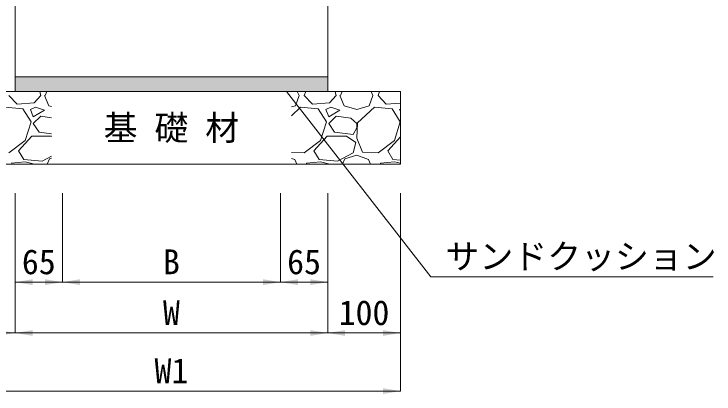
# Model space of a CAD drawing. Units: millimetres at full size. Extents: x 87398 to 114821, y -118528 to -105583.
# Drawn here: x 93821 to 94784, y -108517 to -107994 of the extents above; entities that cross this region are included whole.
import ezdxf
from ezdxf.enums import TextEntityAlignment as Align

# ---------------------------------------------------------------- set-up
doc = ezdxf.new("R2010")
doc.units = ezdxf.units.MM
doc.header["$LTSCALE"] = 25
doc.layers.add('ハッチング_モルタル', color=30, linetype='Continuous')
doc.layers.add('文字', color=41, linetype='Continuous')
for name, color, linetype, lineweight in [('ハッチング_基礎', 150, 'Continuous', 9), ('寸法線', 7, 'Continuous', 13), ('引出線', 4, 'Continuous', 13), ('本体', 2, 'Continuous', 9), ('舗装・基礎', 3, 'Continuous', 13)]:
    doc.layers.add(name, color=color, linetype=linetype, lineweight=lineweight)
doc.styles.add('ＭＳ ゴシック', font='')
doc.styles.get('ＭＳ ゴシック').set_extended_font_data('MS Gothic')

# ---------------------------------------------------------------- blocks, each defined once
blk = doc.blocks.new('filled_arrow')
at = {"color": 0, "linetype": 'Continuous', "lineweight": -2}
blk.add_solid([(7.5, 1.25), (0, 0), (7.5, -1.25)], dxfattribs=at)

msp = doc.modelspace()

# ---------------------------------------------------------------- hatches: boundary and pattern name
at = {"layer": 'ハッチング_モルタル'}
msp.add_hatch(color=256, dxfattribs=at).paths.add_polyline_path([(94252.6, -108100.66), (94252.6, -108080.66), (93822.6, -108080.66), (93822.6, -108100.66)])

# ---------------------------------------------------------------- linework, layer by layer
at = {"layer": 'ハッチング_基礎'}
for p, q in [((93825.2, -108118.23), (93814.02, -108106.03)), ((93857.71, -108106.03), (93848.56, -108116.19)), ((93856.69, -108100.95), (93855.51, -108100.66)), ((93857.71, -108106.03), (93856.69, -108100.95)), ((93862.79, -108106.03), (93868.88, -108120.26)), ((93863.8, -108106.03), (93866.11, -108100.66)), ((94208.23, -108120.26), (94213.31, -108106.03)), ((94210.83, -108100.66), (94213.31, -108106.03)), ((94220.42, -108106.03), (94222.44, -108100.66)), ((94231.6, -108118.23), (94220.42, -108106.03)), ((94264.11, -108106.03), (94254.96, -108116.19)), ((94263.09, -108100.95), (94261.91, -108100.66)), ((94264.11, -108106.03), (94263.09, -108100.95)), ((94269.19, -108106.03), (94275.28, -108120.26)), ((94270.2, -108106.03), (94272.51, -108100.66)), ((94309.83, -108120.26), (94314.91, -108106.03)), ((94312.43, -108100.66), (94314.91, -108106.03)), ((94322.02, -108106.03), (94324.04, -108100.66)), ((94333.2, -108118.23), (94322.02, -108106.03)), ((93848.56, -108116.19), (93825.2, -108118.23)), ((94254.96, -108116.19), (94231.6, -108118.23)), ((94352.6, -108116.54), (94333.2, -108118.23)), ((93833.32, -108124.32), (93808.94, -108122.29)), ((93844.5, -108142.61), (93833.32, -108124.32)), ((93850.6, -108122.29), (93843.48, -108125.34)), ((93843.48, -108125.34), (93847.55, -108135.5)), ((93847.55, -108135.5), (93862.79, -108126.35)), ((93862.79, -108126.35), (93850.6, -108122.29)), ((93868.88, -108120.26), (93872.6, -108121.35)), ((94202.6, -108121.91), (94208.23, -108120.26)), ((94215.34, -108122.29), (94202.6, -108133.92)), ((94239.72, -108124.32), (94215.34, -108122.29)), ((94250.9, -108142.61), (94239.72, -108124.32)), ((94257, -108122.29), (94249.88, -108125.34)), ((94249.88, -108125.34), (94253.95, -108135.5)), ((94253.95, -108135.5), (94269.19, -108126.35)), ((94269.19, -108126.35), (94257, -108122.29)), ((94275.28, -108120.26), (94292.56, -108125.34)), ((94292.56, -108125.34), (94309.83, -108120.26)), ((94316.94, -108122.29), (94293.57, -108143.63)), ((94341.32, -108124.32), (94316.94, -108122.29)), ((94352.5, -108142.61), (94341.32, -108124.32)), ((94352.6, -108124.86), (94351.48, -108125.34)), ((94351.48, -108125.34), (94352.6, -108128.14)), ((93857.71, -108134.48), (93847.55, -108144.64)), ((93872.6, -108136.72), (93857.71, -108134.48)), ((94264.11, -108134.48), (94253.95, -108144.64)), ((94284.43, -108137.53), (94264.11, -108134.48)), ((94292.56, -108144.64), (94284.43, -108137.53)), ((93836.37, -108168.01), (93844.5, -108142.61)), ((93847.55, -108144.64), (93855.68, -108156.83)), ((94242.77, -108168.01), (94250.9, -108142.61)), ((94253.95, -108144.64), (94262.08, -108156.83)), ((94293.57, -108143.63), (94292.56, -108164.96)), ((94292.56, -108150.74), (94292.56, -108144.64)), ((94344.37, -108168.01), (94352.5, -108142.61)), ((93855.68, -108156.83), (93872.6, -108158.86)), ((94262.08, -108156.83), (94287.48, -108159.88)), ((94287.48, -108159.88), (94292.56, -108150.74)), ((93827.23, -108182.23), (93845.52, -108161.91)), ((93845.52, -108161.91), (93871.93, -108161.91)), ((93871.93, -108161.91), (93872.6, -108162.38)), ((94233.63, -108182.23), (94251.92, -108161.91)), ((94251.92, -108161.91), (94278.33, -108161.91)), ((94278.33, -108161.91), (94291.54, -108171.06)), ((94292.56, -108164.96), (94300.68, -108184.27)), ((94335.23, -108182.23), (94352.6, -108162.93)), ((93814.02, -108185.28), (93836.37, -108168.01)), ((94220.42, -108185.28), (94242.77, -108168.01)), ((94291.54, -108171.06), (94287.48, -108185.28)), ((94322.02, -108185.28), (94344.37, -108168.01)), ((93834.34, -108194.43), (93827.23, -108182.23)), ((94202.6, -108184.43), (94220.42, -108185.28)), ((94240.74, -108194.43), (94233.63, -108182.23)), ((94287.48, -108185.28), (94266.14, -108196.46)), ((94300.68, -108184.27), (94322.02, -108185.28)), ((94342.34, -108194.43), (94335.23, -108182.23)), ((93859.74, -108196.46), (93834.34, -108194.43)), ((93872.6, -108189.72), (93859.74, -108196.46)), ((93866.79, -108200.66), (93869.9, -108193.41)), ((93869.9, -108193.41), (93872.6, -108192.56)), ((94202.6, -108192.7), (94207.21, -108194.43)), ((94207.21, -108194.43), (94210.09, -108200.66)), ((94266.14, -108196.46), (94240.74, -108194.43)), ((94273.19, -108200.66), (94276.3, -108193.41)), ((94276.3, -108193.41), (94292.56, -108188.33)), ((94292.56, -108188.33), (94308.81, -108194.43)), ((94308.81, -108194.43), (94311.69, -108200.66)), ((94352.6, -108195.25), (94342.34, -108194.43)), ((93836.37, -108197.47), (93817.07, -108199.51)), ((93849.11, -108200.66), (93836.37, -108197.47)), ((94223.04, -108200.66), (94223.47, -108199.51)), ((94242.77, -108197.47), (94223.47, -108199.51)), ((94255.51, -108200.66), (94242.77, -108197.47)), ((94324.64, -108200.66), (94325.07, -108199.51)), ((94344.37, -108197.47), (94325.07, -108199.51)), ((94352.6, -108199.53), (94344.37, -108197.47))]:
    msp.add_line(p, q, dxfattribs=at)
at = {"layer": '寸法線'}
for p, q in [((93822.6, -108240.66), (93822.6, -108363.08)), ((93822.6, -108240.66), (93822.6, -108433.08)), ((93822.6, -108240.66), (93822.6, -108433.08)), ((93887.6, -108240.66), (93887.6, -108363.08)), ((93887.6, -108240.66), (93887.6, -108363.08)), ((94187.6, -108240.66), (94187.6, -108363.08)), ((94187.6, -108240.66), (94187.6, -108363.08)), ((94252.6, -108240.66), (94252.6, -108363.08)), ((94252.6, -108240.66), (94252.6, -108433.08)), ((94252.6, -108240.66), (94252.6, -108433.08)), ((94352.6, -108240.66), (94352.6, -108433.08)), ((94352.6, -108240.66), (94352.6, -108513.08)), ((93822.6, -108363.08), (93887.6, -108363.08)), ((93887.6, -108363.08), (94187.6, -108363.08)), ((94187.6, -108363.08), (94252.6, -108363.08)), ((93822.6, -108433.08), (93722.6, -108433.08)), ((93822.6, -108433.08), (94252.6, -108433.08)), ((94252.6, -108433.08), (94352.6, -108433.08)), ((93722.6, -108513.08), (94352.6, -108513.08))]:
    msp.add_line(p, q, dxfattribs=at)
at = {"layer": '引出線'}
msp.add_lwpolyline([(94195.99, -108100.66), (94394.73, -108355.94), (94782.96, -108355.94)], dxfattribs=at)
at = {"layer": '本体', "lineweight": 13}
for p, q in [((93822.6, -107530.66), (93822.6, -108080.66)), ((94252.6, -107530.66), (94252.6, -108080.66)), ((93822.6, -108080.66), (94252.6, -108080.66))]:
    msp.add_line(p, q, dxfattribs=at)
at = {"layer": '舗装・基礎'}
for p, q in [((94252.6, -108080.66), (93822.6, -108080.66)), ((93822.6, -108080.66), (93822.6, -108100.66)), ((94252.6, -108080.66), (94252.6, -108100.66)), ((94352.6, -108100.66), (93722.6, -108100.66)), ((94352.6, -108100.66), (94352.6, -108200.66)), ((94352.6, -108200.66), (93722.6, -108200.66))]:
    msp.add_line(p, q, dxfattribs=at)

# ---------------------------------------------------------------- block references
at = {"layer": '寸法線', "xscale": 3.2, "yscale": 3.2}
for p in [(93822.6, -108363.08), (93887.6, -108363.08), (94187.6, -108363.08), (93822.6, -108433.08), (94252.6, -108433.08)]:
    msp.add_blockref('filled_arrow', p, dxfattribs=at)
at = {"layer": '寸法線', "xscale": 3.2, "yscale": 3.2, "rotation": 180}
for p in [(93887.6, -108363.08), (94187.6, -108363.08), (94252.6, -108363.08), (93822.6, -108433.08), (94252.6, -108433.08), (94352.6, -108433.08), (94352.6, -108513.08)]:
    msp.add_blockref('filled_arrow', p, dxfattribs=at)
at = {"layer": '引出線', "xscale": 0.16, "yscale": 0.16, "rotation": 307.9}
msp.add_blockref('filled_arrow', (94195.99, -108100.66), dxfattribs=at)

# ---------------------------------------------------------------- texts
at = {"layer": '寸法線', "style": 'ＭＳ ゴシック'}
for s, p in [('65', (93855.1, -108335.08)), ('B', (94037.6, -108335.08)), ('65', (94220.1, -108335.08)), ('W', (94037.6, -108405.08)), ('100', (94302.6, -108405.08)), ('W1', (94037.6, -108485.08))]:
    msp.add_text(s, height=34.18, dxfattribs=at).set_placement(p, align=Align.MIDDLE_CENTER)
at = {"layer": '引出線', "style": 'ＭＳ ゴシック'}
msp.add_text('サンドクッション', height=34.18, dxfattribs=at).set_placement((94414.73, -108310.55), align=Align.TOP_LEFT)
at = {"layer": '文字', "style": 'ＭＳ ゴシック'}
msp.add_text('基 礎 材', height=34.18, dxfattribs=at).set_placement((94037.6, -108150.66), align=Align.MIDDLE_CENTER)

doc.saveas('drawing.dxf')
